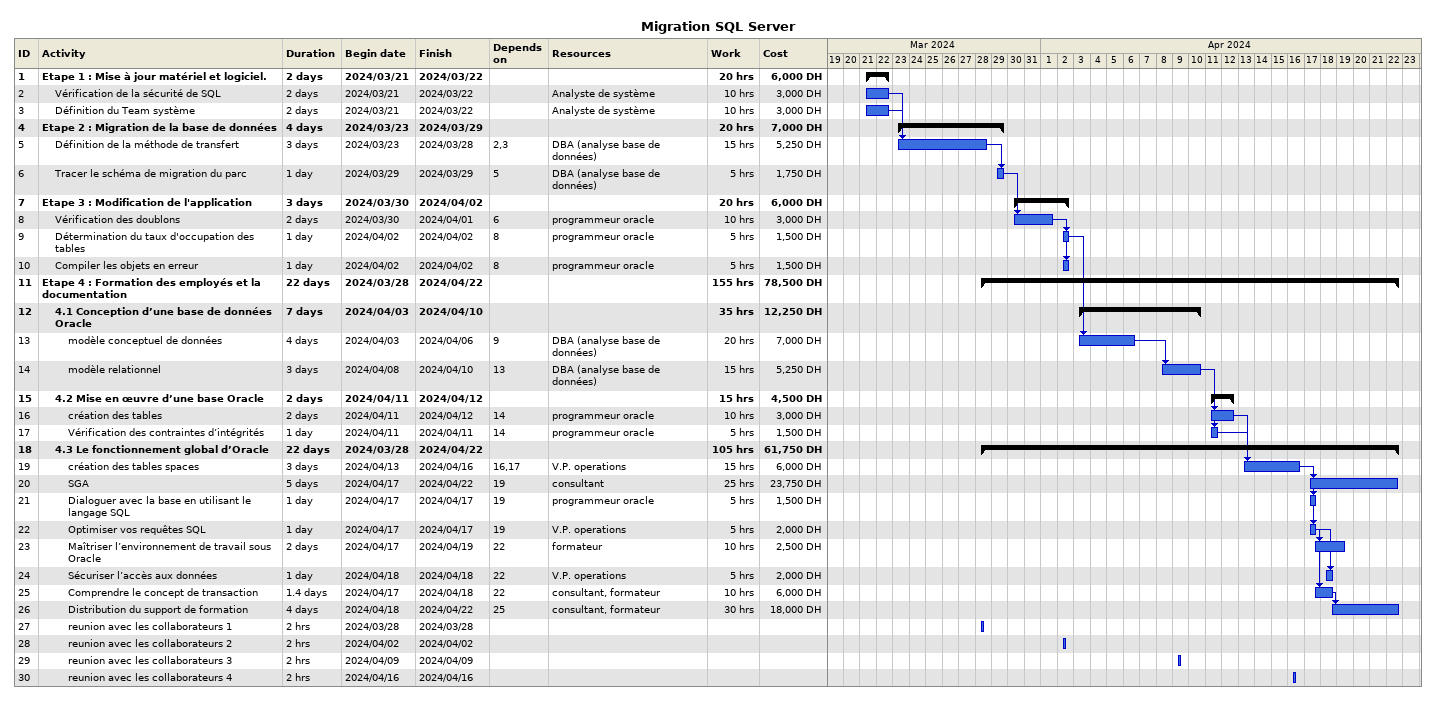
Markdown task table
Migration SQL Server

| ID | Level | Task | Duration | Start | Finish | Predecessors | Resources | Work (h) | Cost (DH) |
|---|---|---|---|---|---|---|---|---|---|
| 1 | 1 | **Etape 1 : Mise à jour matériel et logiciel.** | 2d | 2024-03-21 | 2024-03-22 |  |  | 20 | 6000 |
| 2 | 2 | Vérification de la sécurité de SQL | 2d | 2024-03-21 | 2024-03-22 |  | Analyste de système | 10 | 3000 |
| 3 | 2 | Définition du Team système | 2d | 2024-03-21 | 2024-03-22 |  | Analyste de système | 10 | 3000 |
| 4 | 1 | **Etape 2 : Migration de la base de données** | 4d | 2024-03-23 | 2024-03-29 |  |  | 20 | 7000 |
| 5 | 2 | Définition de la méthode de transfert | 3d | 2024-03-23 | 2024-03-28 | 2, 3 | DBA (analyse base de données) | 15 | 5250 |
| 6 | 2 | Tracer le schéma de migration du parc | 1d | 2024-03-29 | 2024-03-29 | 5 | DBA (analyse base de données) | 5 | 1750 |
| 7 | 1 | **Etape 3 : Modification de l'application** | 3d | 2024-03-30 | 2024-04-02 |  |  | 20 | 6000 |
| 8 | 2 | Vérification des doublons | 2d | 2024-03-30 | 2024-04-01 | 6 | programmeur oracle | 10 | 3000 |
| 9 | 2 | Détermination du taux d'occupation des tables | 1d | 2024-04-02 | 2024-04-02 | 8 | programmeur oracle | 5 | 1500 |
| 10 | 2 | Compiler les objets en erreur | 1d | 2024-04-02 | 2024-04-02 | 8 | programmeur oracle | 5 | 1500 |
| 11 | 1 | **Etape 4 : Formation des employés et la documentation** | 22d | 2024-03-28 | 2024-04-22 |  |  | 155 | 78500 |
| 12 | 2 | **4.1 Conception d’une base de données Oracle** | 7d | 2024-04-03 | 2024-04-10 |  |  | 35 | 12250 |
| 13 | 3 | modèle conceptuel de données | 4d | 2024-04-03 | 2024-04-06 | 9 | DBA (analyse base de données) | 20 | 7000 |
| 14 | 3 | modèle relationnel | 3d | 2024-04-08 | 2024-04-10 | 13 | DBA (analyse base de données) | 15 | 5250 |
| 15 | 2 | **4.2 Mise en œuvre d’une base Oracle** | 2d | 2024-04-11 | 2024-04-12 |  |  | 15 | 4500 |
| 16 | 3 | création des tables | 2d | 2024-04-11 | 2024-04-12 | 14 | programmeur oracle | 10 | 3000 |
| 17 | 3 | Vérification des contraintes d’intégrités | 1d | 2024-04-11 | 2024-04-11 | 14 | programmeur oracle | 5 | 1500 |
| 18 | 2 | **4.3 Le fonctionnement global d’Oracle** | 22d | 2024-03-28 | 2024-04-22 |  |  | 105 | 61750 |
| 19 | 3 | création des tables spaces | 3d | 2024-04-13 | 2024-04-16 | 16, 17 | V.P. operations | 15 | 6000 |
| 20 | 3 | SGA | 5d | 2024-04-17 | 2024-04-22 | 19 | consultant | 25 | 23750 |
| 21 | 3 | Dialoguer avec la base en utilisant le langage SQL | 1d | 2024-04-17 | 2024-04-17 | 19 | programmeur oracle | 5 | 1500 |
| 22 | 3 | Optimiser vos requêtes SQL | 1d | 2024-04-17 | 2024-04-17 | 19 | V.P. operations | 5 | 2000 |
| 23 | 3 | Maîtriser l’environnement de travail sous Oracle | 2d | 2024-04-17 | 2024-04-19 | 22 | formateur | 10 | 2500 |
| 24 | 3 | Sécuriser l’accès aux données | 1d | 2024-04-18 | 2024-04-18 | 22 | V.P. operations | 5 | 2000 |
| 25 | 3 | Comprendre le concept de transaction | 1.4d | 2024-04-17 | 2024-04-18 | 22 | consultant, formateur | 10 | 6000 |
| 26 | 3 | Distribution du support de formation | 4d | 2024-04-18 | 2024-04-22 | 25 | consultant, formateur | 30 | 18000 |
| 27 | 3 | reunion avec les collaborateurs 1 | 2h | 2024-03-28 | 2024-03-28 |  |  |  |  |
| 28 | 3 | reunion avec les collaborateurs 2 | 2h | 2024-04-02 | 2024-04-02 |  |  |  |  |
| 29 | 3 | reunion avec les collaborateurs 3 | 2h | 2024-04-09 | 2024-04-09 |  |  |  |  |
| 30 | 3 | reunion avec les collaborateurs 4 | 2h | 2024-04-16 | 2024-04-16 |  |  |  |  |
